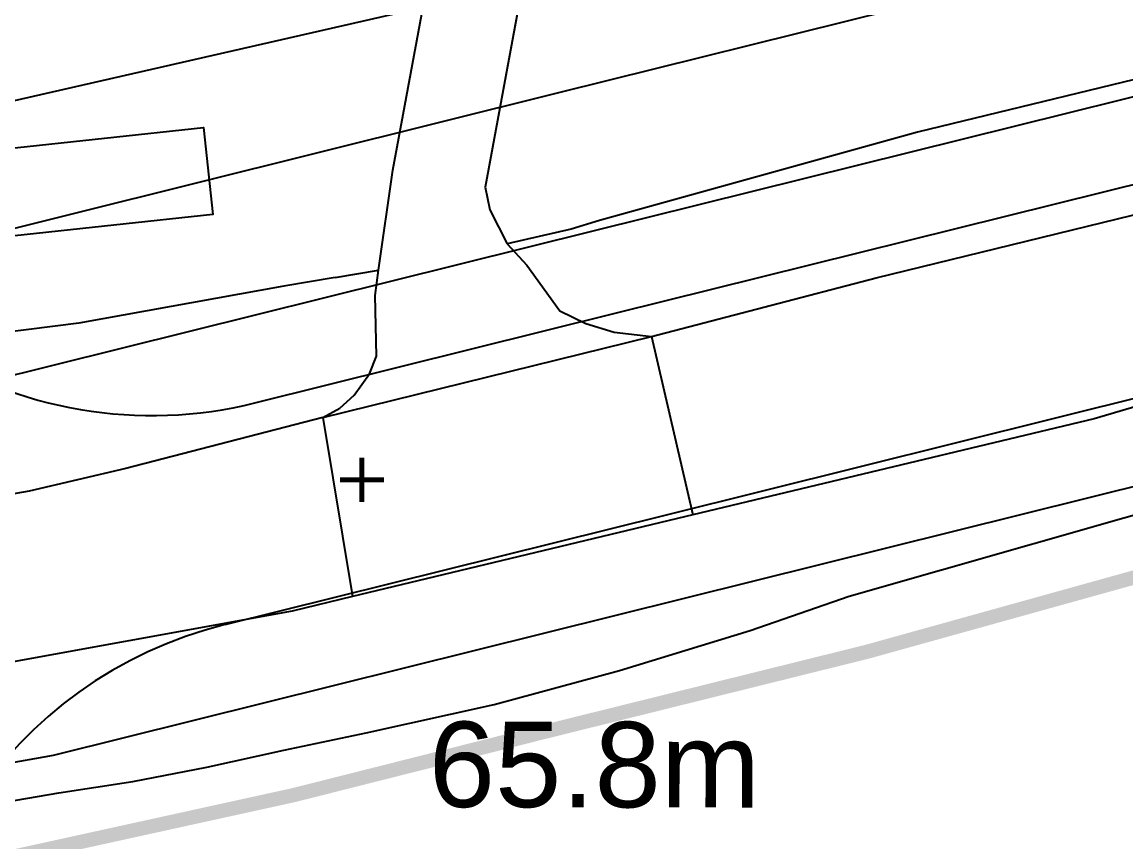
# Model space of a CAD drawing. Header units: millimetres. Extents: x 111502 to 977541, y 8702 to 1044108.
# Drawn here: x 489298.94 to 489337.73, y 241064.17 to 241092.97 of the extents above; entities that cross this region are included whole.
import ezdxf

# ---------------------------------------------------------------- set-up
doc = ezdxf.new("R2010")
doc.units = ezdxf.units.MM
doc.header["$LTSCALE"] = 0.25
doc.linetypes.add('DASHED2', pattern=[9.525, 6.35, -3.175])
for name, color, linetype in [('E HVSS As Laid HV', 10, 'Continuous'), ('X HVSS Site Background', 8, 'Continuous'), ('X HVSS Site Outline', 210, 'Continuous')]:
    doc.layers.add(name, color=color, linetype=linetype)
doc.styles.add('OS Master Map$1$Standard', font='txt')
doc.styles.add('Proposed Employment Area - 11-089-MP013-01a$0$Standard', font='txt')

# ---------------------------------------------------------------- blocks, each defined once
blk = doc.blocks.new('Proposed Commercial Boundary - 09.02.22')
at = {"layer": 'X HVSS Site Outline'}
blk.add_lwpolyline([(489297521, 241063412, 500, 500, 0), (489299208, 241063782, 500, 500, 0), (489308497, 241065821, 500, 500, 0), (489317094, 241067990, 500, 500, 0), (489328631, 241070852, 500, 500, 0), (489339631, 241073910, 500, 500, 0), (489340739, 241074269, 500, 500, 0), (489351079, 241077627, 500, 500, 0), (489358771, 241079737, 500, 500, 0), (489370225, 241082311, 500, 500, 0), (489378459, 241085722, 500, 500, 0), (489389099, 241089267, 500, 500, 0), (489398804, 241092298, 500, 500, 0), (489411141, 241096608, 500, 500, 0), (489416792, 241098777, 500, 500, 0), (489424771, 241102013, 500, 500, 0), (489436340, 241105985, 500, 500, 0), (489447113, 241111113, 500, 500, 0)], format="xyseb", dxfattribs=at)
blk = doc.blocks.new('commercial background')
at = {"layer": 'X HVSS Site Background'}
for p, q in [((807.095, 611.813), (842.315, 620.573)), ((808.856, 604.729), (844.181, 613.515)), ((794.432, 608.665), (807.095, 611.813)), ((793.385, 600.882), (808.856, 604.729))]:
    blk.add_line(p, q, dxfattribs=at)
at = {"layer": 'X HVSS Site Background', "flags": 128}
for points in [[(858.186, 637.961), (837.045, 631.675), (803.843, 623.366), (779.9, 617.897), (776.12, 640.026), (776.871, 664.429), (792.463, 702.724), (808.976, 733.099), (858.186, 637.961)], [(783.768, 614.257), (805.165, 619.577), (840.27, 628.309), (852.751, 631.803), (861.019, 634.406), (880.726, 640.577), (900.627, 647.375), (916.698, 653.843), (934.216, 661.617), (954.357, 671.589), (964.597, 677.05), (974.803, 683.077), (994.592, 695.905), (998.367, 698.308)], [(785.513, 595.967), (787.355, 596.292), (809.58, 601.818), (844.947, 610.614), (857.967, 614.26), (866.5, 616.946), (886.419, 623.184), (907.005, 630.215), (913.829, 632.962)], [(784.974, 609.405), (806.371, 614.725), (841.548, 623.474), (854.176, 627.01), (862.516, 629.636), (868.297, 631.446)]]:
    blk.add_lwpolyline(points, dxfattribs=at)
at = {"layer": 'X HVSS Site Background'}
for centre, start, end in [((790.813, 623.222), 189.5253, 283.9623), ((797.004, 586.326), 103.9623, 189.5253)]:
    blk.add_arc(centre, 15, start, end, dxfattribs=at)
at = {"layer": 'X HVSS Site Background', "style": 'Proposed Employment Area - 11-089-MP013-01a$0$Standard'}
for p, rotation in [((485.879, 899.504), 95.9302), ((729.369, 850.694), 240.5366), ((319.531, 839.474), 95.9302), ((520.898, 756.599), 330.4683), ((1582.144, 507.489), 240.4683), ((1846.745, 293.104), 209.3143), ((1096.498, 265.372), 60.4683)]:
    blk.add_attdef('NOOFPARKINGSPACES', p, '', height=0.3, rotation=rotation, dxfattribs=at)
blk = doc.blocks.new('OS Master Map$1$OSS15')
at = {"color": 8, "true_color": 0x707070, "const_width": 0.174, "flags": 128}
for points in [[(0, -0.775), (0, 0.775)], [(-0.775, 0), (0.775, 0)]]:
    blk.add_lwpolyline(points, dxfattribs=at)
blk = doc.blocks.new('OS MAP 060722')
at = {"layer": 'X HVSS Site Background', "flags": 128}
for points in [[(521.655, 2052.825), (504.633, 1960.862), (504.633, 1960.862), (504.803, 1960.072), (504.803, 1960.072), (505.403, 1958.872)], [(500.89, 1957.948), (501.393, 1961.462), (501.393, 1961.462), (505.203, 1982.043)], [(499.363, 1957.692), (497.553, 1957.392), (497.553, 1957.392), (490.353, 1956.092), (490.353, 1956.092), (484.053, 1955.292)], [(529.87, 1965.231), (519.823, 1962.792), (519.823, 1962.792), (508.653, 1959.692), (508.653, 1959.692), (507.653, 1959.392)], [(510.483, 1955.622), (518.373, 1957.682), (518.373, 1957.682), (531.073, 1960.782), (531.073, 1960.782), (537.773, 1962.482), (537.773, 1962.482), (540.883, 1963.302)], [(484.279, 1961.833), (494.737, 1962.962), (494.737, 1962.962), (495.066, 1959.908), (495.066, 1959.908), (484.608, 1958.779), (484.608, 1958.779), (484.279, 1961.833)], [(507.653, 1959.392), (505.403, 1958.872)], [(505.403, 1958.872), (506.103, 1958.122), (506.103, 1958.122), (507.253, 1956.522), (507.253, 1956.522), (508.173, 1956.072), (508.173, 1956.072), (509.163, 1955.772), (509.163, 1955.772), (510.483, 1955.622)], [(498.933, 1952.772), (499.523, 1953.102), (499.523, 1953.102), (500.033, 1953.552), (500.033, 1953.552), (500.563, 1954.302), (500.563, 1954.302), (500.813, 1954.932), (500.813, 1954.932), (500.763, 1957.062), (500.763, 1957.062), (500.89, 1957.948)], [(499.363, 1957.692), (500.89, 1957.948)], [(542.703, 1957.422), (539.513, 1956.682), (539.513, 1956.682), (535.343, 1955.462), (535.343, 1955.462), (526.043, 1952.732), (526.043, 1952.732), (511.935, 1949.349)], [(498.933, 1952.772), (510.483, 1955.622)], [(510.483, 1955.622), (511.935, 1949.349)], [(498.933, 1952.772), (492.003, 1950.982), (492.003, 1950.982), (488.603, 1950.182), (488.603, 1950.182), (485.103, 1949.582), (485.103, 1949.582), (480.103, 1948.682), (480.103, 1948.682), (474.903, 1947.882), (474.903, 1947.882), (468.903, 1947.182), (468.903, 1947.182), (463.003, 1946.582), (463.003, 1946.582), (453.603, 1945.982), (453.603, 1945.982), (443.303, 1945.582), (443.303, 1945.582), (435.873, 1945.352)], [(498.933, 1952.772), (499.97, 1946.48)], [(479.753, 1937.892), (489.653, 1939.592), (489.653, 1939.592), (492.253, 1939.992), (492.253, 1939.992), (494.853, 1940.492), (494.853, 1940.492), (497.553, 1941.092), (497.553, 1941.092), (500.453, 1941.692), (500.453, 1941.692), (504.953, 1942.692), (504.953, 1942.692), (509.353, 1943.892), (509.353, 1943.892), (513.953, 1945.292), (513.953, 1945.292), (517.423, 1946.492), (517.423, 1946.492), (530.323, 1950.172)], [(511.935, 1949.349), (499.97, 1946.48)], [(499.97, 1946.48), (497.853, 1945.972), (497.853, 1945.972), (486.233, 1943.862), (486.233, 1943.862), (477.343, 1942.142), (477.343, 1942.142), (469.263, 1941.132), (469.263, 1941.132), (457.293, 1939.922), (457.293, 1939.922), (450.783, 1939.822), (450.783, 1939.822), (441.433, 1939.872), (441.433, 1939.872), (435.793, 1939.802)]]:
    blk.add_lwpolyline(points, dxfattribs=at)
at = {"layer": 'X HVSS Site Background'}
for points in [[(510.52, 1992.668), (504.633, 1960.862), (504.803, 1960.072), (505.403, 1958.872)], [(500.89, 1957.948), (501.393, 1961.462), (505.203, 1982.043)], [(499.363, 1957.692), (497.553, 1957.392), (490.353, 1956.092), (484.053, 1955.292), (480.753, 1954.992), (477.553, 1954.592), (474.253, 1954.092), (471.053, 1953.692), (467.053, 1953.392), (463.053, 1953.192), (459.353, 1953.092), (455.553, 1953.192), (449.753, 1953.592), (440.153, 1954.392), (430.253, 1955.292), (428.153, 1963.892), (427.753, 1965.192), (427.453, 1966.492), (426.953, 1968.992), (426.553, 1971.692)], [(529.87, 1965.231), (519.823, 1962.792), (508.653, 1959.692), (507.653, 1959.392)], [(510.483, 1955.622), (518.373, 1957.682), (531.073, 1960.782), (537.773, 1962.482), (540.883, 1963.302)], [(484.279, 1961.833), (494.737, 1962.962), (495.066, 1959.908), (484.608, 1958.779), (484.279, 1961.833)], [(507.653, 1959.392), (505.403, 1958.872)], [(505.403, 1958.872), (506.103, 1958.122), (507.253, 1956.522), (508.173, 1956.072), (509.163, 1955.772), (510.483, 1955.622)], [(498.933, 1952.772), (499.523, 1953.102), (500.033, 1953.552), (500.563, 1954.302), (500.813, 1954.932), (500.763, 1957.062), (500.89, 1957.948)], [(499.363, 1957.692), (500.89, 1957.948)], [(542.703, 1957.422), (539.513, 1956.682), (535.343, 1955.462), (526.043, 1952.732), (511.935, 1949.349)], [(498.933, 1952.772), (510.483, 1955.622)], [(510.483, 1955.622), (511.935, 1949.349)], [(498.933, 1952.772), (492.003, 1950.982), (488.603, 1950.182), (485.103, 1949.582), (480.103, 1948.682), (474.903, 1947.882), (468.903, 1947.182), (463.003, 1946.582), (453.603, 1945.982), (443.303, 1945.582), (435.873, 1945.352)], [(498.933, 1952.772), (499.97, 1946.48)], [(479.753, 1937.892), (489.653, 1939.592), (492.253, 1939.992), (494.853, 1940.492), (497.553, 1941.092), (500.453, 1941.692), (504.953, 1942.692), (509.353, 1943.892), (513.953, 1945.292), (517.423, 1946.492), (530.323, 1950.172)], [(511.935, 1949.349), (499.97, 1946.48)], [(499.97, 1946.48), (497.853, 1945.972), (486.233, 1943.862), (477.343, 1942.142), (469.263, 1941.132), (457.293, 1939.922), (450.783, 1939.822), (441.433, 1939.872), (435.793, 1939.802)]]:
    blk.add_lwpolyline(points, dxfattribs=at)
blk.add_blockref('OS Master Map$1$OSS15', (500.303, 1950.582), dxfattribs=at)
at = {"layer": 'X HVSS Site Background', "insert": (502.655, 1942.092), "char_height": 3, "attachment_point": 1, "rotation": 359.9, "style": 'OS Master Map$1$Standard'}
blk.add_mtext('{\\farial|b0|i0|c0|p34;65.8m}', dxfattribs=at)

msp = doc.modelspace()

# ---------------------------------------------------------------- linework, layer by layer
at = {"lineweight": 0}
msp.add_circle((488727.819, 239008.333), 11388.418, dxfattribs=at)

# ---------------------------------------------------------------- block references
at = {"layer": 'E HVSS As Laid HV', "linetype": 'DASHED2', "lineweight": 0}
msp.add_blockref('OS MAP 060722', (488810.577, 239126.308), dxfattribs=at)
at = {"layer": 'X HVSS Site Background', "lineweight": 0}
msp.add_blockref('commercial background', (488512.685, 240470.927), dxfattribs=at)
at = {"layer": 'X HVSS Site Outline', "lineweight": 0, "xscale": 0.001, "yscale": 0.001, "zscale": 0.001}
msp.add_blockref('Proposed Commercial Boundary - 09.02.22', (0, 0), dxfattribs=at)

doc.saveas('drawing.dxf')
